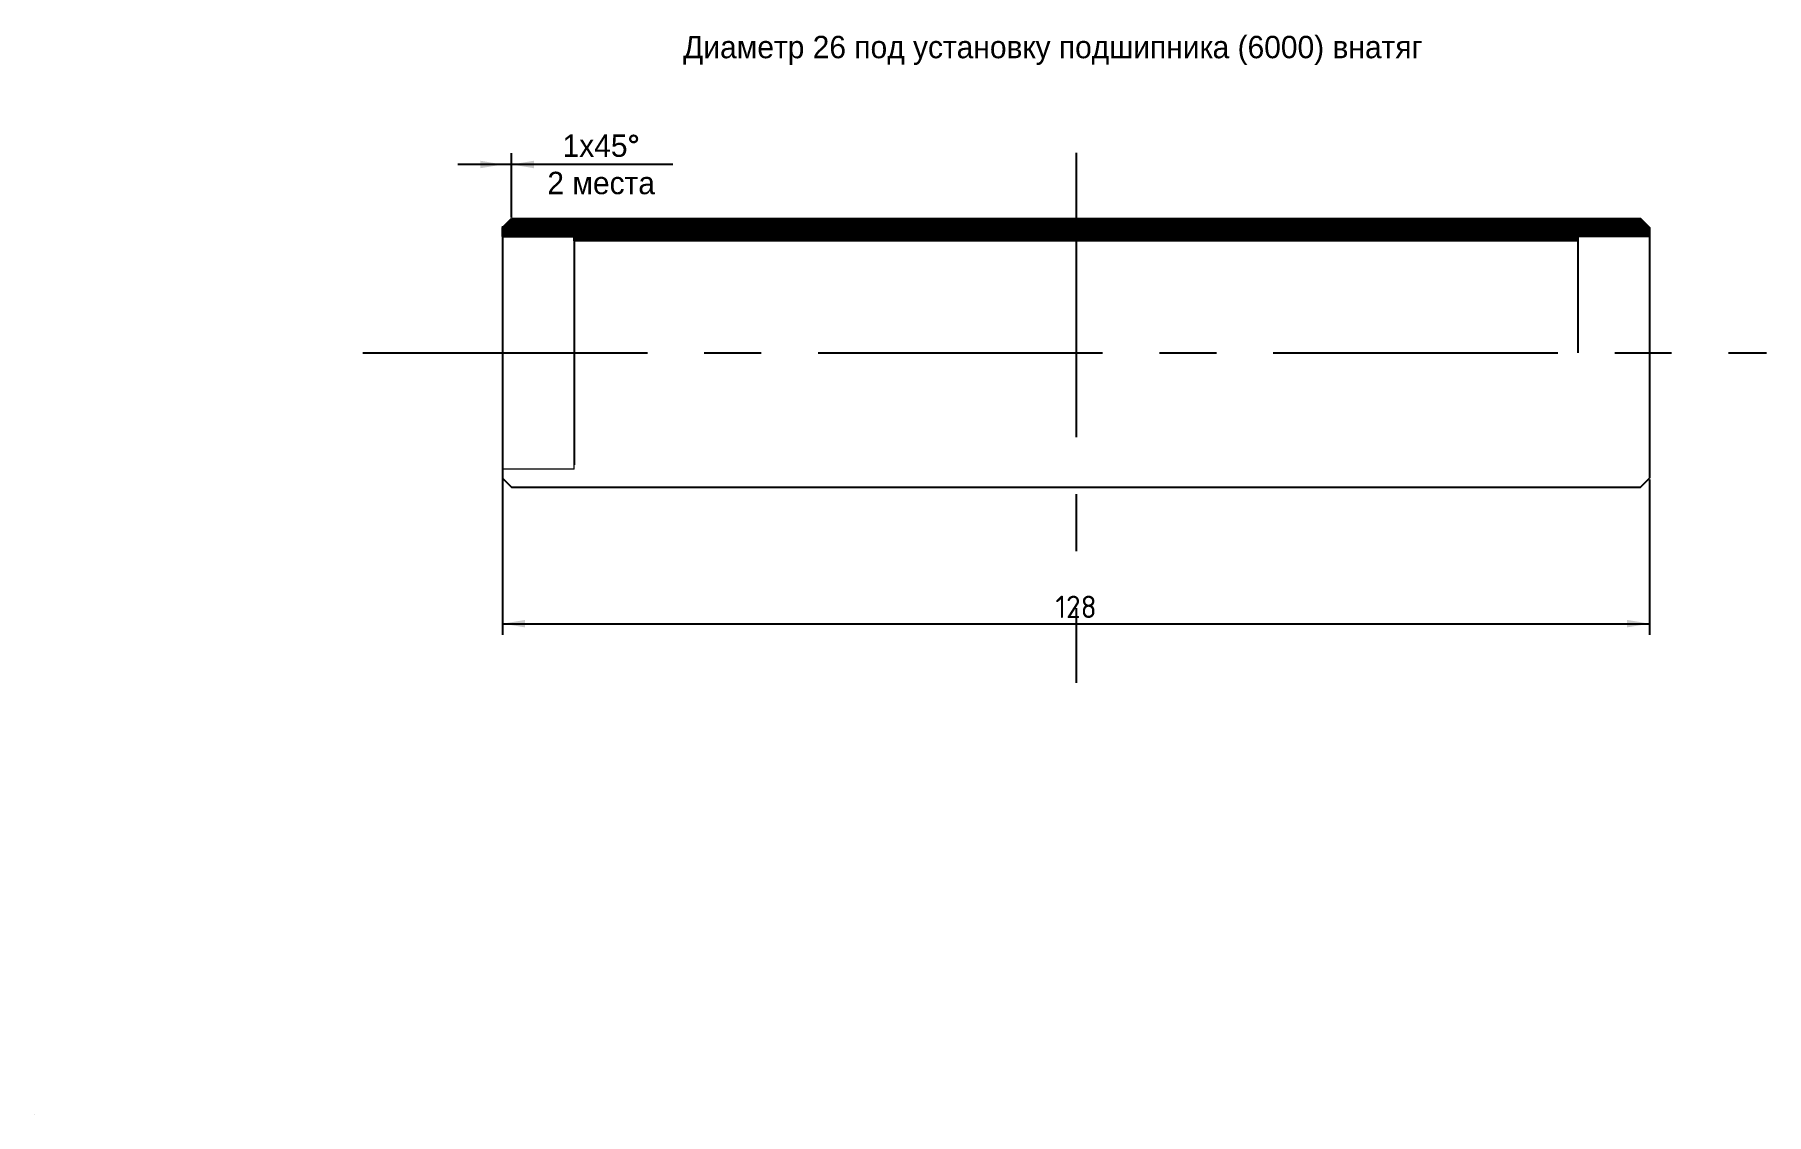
# Model space of a CAD drawing. Header units: millimetres. Extents: x -8 to 185, y 8 to 128.
import ezdxf

# ---------------------------------------------------------------- set-up
doc = ezdxf.new("R2010")
doc.units = ezdxf.units.MM
doc.linetypes.add('ACAD_ISO02W100', pattern=[15, 12, -3])
doc.linetypes.add('CENTER', pattern=[50.8, 31.75, -6.35, 6.35, -6.35])
doc.layers.get('0').update_dxf_attribs({"lineweight": 25, "true_color": 0xffffff})
doc.layers.add('Axis', color=7, linetype='CENTER', true_color=0xffffff)
doc.layers.add('Main', color=7, linetype='Continuous', lineweight=25, true_color=0x000000)
doc.layers.add('Unvisible', color=7, linetype='ACAD_ISO02W100', lineweight=5, true_color=0x000000)
doc.styles.add('textstyle0', font='')
doc.styles.add('textstyle1', font='')
doc.styles.add('textstyle2', font='')
doc.styles.get('textstyle0').set_extended_font_data('Cyrillic_II')
doc.styles.get('textstyle1').set_extended_font_data('Standard')
doc.styles.get('textstyle2').set_extended_font_data('Cyrillic_II')

# ---------------------------------------------------------------- blocks, each defined once
blk = doc.blocks.new('ВтулкаМаятника')
h = blk.add_hatch()
h.set_pattern_fill('ANSI31', color=256, scale=0.5, style=0)
h.set_pattern_definition([(45, (0, 0), (-0.08838835, 0.08838835), [])])
h.paths.add_polyline_path([(45.22, 86.97), (171.22, 86.97), (172.22, 85.97), (172.22, 84.97), (164.22, 84.97), (164.22, 84.47), (52.22, 84.47), (52.22, 84.97), (44.22, 84.97), (44.22, 85.97)])
for p, q in [((63.22, 92.99), (39.22, 92.99)), ((45.22, 87.09), (45.22, 94.24)), ((44.22, 86.09), (44.22, 85.97)), ((44.22, 84.97), (51.73, 84.97)), ((51.73, 84.97), (52.22, 84.97)), ((52.22, 71.97), (52.22, 59.47)), ((44.22, 58.34), (44.22, 40.49)), ((172.22, 57.84), (172.22, 40.49)), ((172.22, 57.84), (172.22, 57.84)), ((44.22, 41.74), (172.22, 41.74))]:
    blk.add_line(p, q)
blk.add_lwpolyline([(45.22, 86.97), (171.22, 86.97), (172.22, 85.97), (172.22, 84.97), (164.22, 84.97), (164.22, 84.47), (52.22, 84.47), (52.22, 84.97), (44.22, 84.97), (44.22, 85.97), (45.22, 86.97)])
for points in [[(44.22, 92.99), (41.72, 92.57), (41.72, 93.41)], [(45.22, 92.99), (47.72, 93.41), (47.72, 92.57)], [(44.22, 41.74), (46.72, 42.16), (46.72, 41.33)], [(172.22, 41.74), (169.72, 41.33), (169.72, 42.16)]]:
    blk.add_solid(points)
at = {"layer": 'Axis'}
for p, q in [((108.22, 94.29), (108.22, 35.15)), ((28.63, 71.97), (185.26, 71.97))]:
    blk.add_line(p, q, dxfattribs=at)
at = {"layer": 'Main'}
for p, q in [((44.22, 85.97), (45.22, 86.97)), ((44.22, 85.97), (44.22, 57.97)), ((45.22, 86.97), (171.22, 86.97)), ((171.22, 86.97), (172.22, 85.97)), ((172.22, 85.97), (172.22, 57.97)), ((52.22, 84.97), (44.22, 84.97)), ((52.22, 84.47), (52.22, 84.97)), ((52.22, 84.47), (52.22, 71.97)), ((164.22, 84.47), (52.22, 84.47)), ((172.22, 84.97), (164.22, 84.97)), ((164.22, 84.97), (164.22, 84.47)), ((164.22, 84.97), (164.22, 71.97)), ((44.22, 57.97), (45.22, 56.97)), ((45.22, 56.97), (171.22, 56.97)), ((171.22, 56.97), (172.22, 57.97))]:
    blk.add_line(p, q, dxfattribs=at)
at = {"layer": 'Unvisible'}
for q in [(52.22, 71.97), (44.22, 58.97)]:
    blk.add_line((52.22, 58.97), q, dxfattribs=at)
at = {"char_height": 2.5}
for s, insert, attachment_point, style in [('Диаметр 26 под установку подшипника (6000) внатяг', (64.36, 105.72), 4, 'textstyle0'), ('1x45\\FStandard|c0;%%d\\FCyrillic_II|c0;\\P2 места', (55.22, 92.99), 5, 'textstyle2'), ('128', (108.22, 43.62), 5, 'textstyle1')]:
    blk.add_mtext(s, dxfattribs=dict(at, insert=insert, attachment_point=attachment_point, style=style))

msp = doc.modelspace()

# ---------------------------------------------------------------- linework, layer by layer
msp.add_lwpolyline([(-8, 7.7), (-8, 7.7), (-8, 7.7), (-8, 7.7)], close=True)
msp.add_lwpolyline([(-8, 7.7), (-8, 7.7), (-8, 7.7), (-8, 7.7)], close=True)

# ---------------------------------------------------------------- block references
msp.add_blockref('ВтулкаМаятника', (0, 20.72))

doc.saveas('drawing.dxf')
